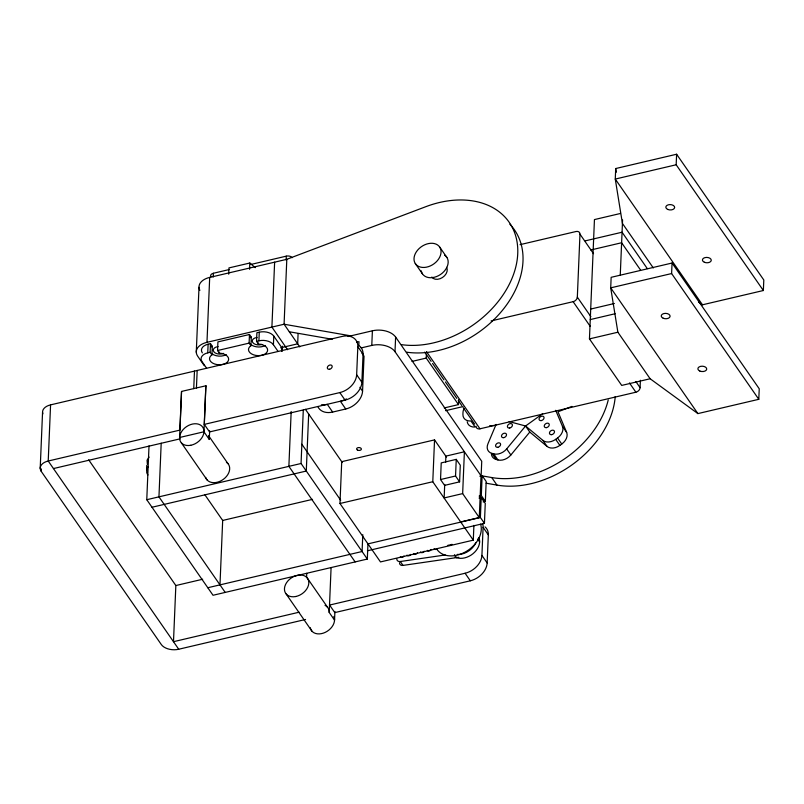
<?xml version="1.0" encoding="UTF-8"?>
<svg xmlns="http://www.w3.org/2000/svg" width="804" height="804" viewBox="0 0 804 804"><rect width="100%" height="100%" fill="white"/><g stroke="black" fill="none" stroke-linecap="round" stroke-linejoin="round"><path stroke-width="1.21" d="M40.2 468.441L42.552 412.291M305.57 619.462L178.719 649.24A13.266 8.06 2.4 0 1 161.313 644.547L41.275 471.425L41.376 468.923M209.643 430.763L209.281 439.476L203.945 431.778L205.874 385.709L204.306 424.381L209.542 431.929L345.057 400.121A17.688 12.763 -34.7 0 0 361.88 382.272L363.056 354.202L357.83 346.655A17.688 12.763 -34.7 0 0 342.172 336.434L50.572 404.874L48.22 461.014A13.266 8.06 2.4 0 0 41.275 471.425M147.926 474.993A18.1 10.995 2.4 0 1 146.73 472.541L146.7 465.486M367.971 543.414L367.317 559.061L213.03 595.272L146.77 499.706L149.021 445.898M161.192 443.215L158.951 496.852L225.21 592.417M205.924 385.779L181.513 391.427L179.583 437.497L203.945 431.778M181.563 391.498L179.945 430.1L48.22 461.014L178.719 649.24M88.671 459.818L175.845 585.543L173.493 641.692L299.118 612.206M193.744 388.644L194.478 371.096M196.276 352.232L199 287.309M196.437 388.01L197.171 370.463M204.316 365.74L197.704 356.202A17.688 10.743 2.4 0 1 206.97 342.333L209.693 277.41L286.807 259.31L425.889 206.658A88.43 63.817 -34.7 0 1 516.791 262.245A88.43 63.817 -34.7 0 1 401.457 344.645M206.598 368.192L201.965 361.498A11.055 6.713 2.4 0 1 207.754 352.835L208.115 344.202L210.487 343.64L212.306 346.273L211.944 354.906A9.568 5.809 2.4 0 0 214.527 363.961A9.568 5.809 2.4 0 0 228.326 360.725A9.568 5.809 2.4 0 0 219.381 353.157L217.552 350.534L217.914 341.901L249.471 334.494L251.29 337.117L250.928 345.75A9.568 5.809 2.4 0 0 253.511 354.815A9.568 5.809 2.4 0 0 267.3 351.579A9.568 5.809 2.4 0 0 258.355 344.011L256.536 341.378L256.898 332.745L259.27 332.193A11.055 6.713 2.4 0 1 273.782 336.092L281.732 347.569L281.581 351.268M211.944 354.906L210.125 352.273L210.487 343.64M213.221 277.018L213.382 273.259L229.18 269.561M219.381 353.157L219.422 352.082M228.698 274.184L228.959 267.913L249.813 263.019L255.28 267.672M219.974 584.87L222.678 520.449L204.789 494.651M249.552 269.28L249.813 263.019M250.928 345.75L249.109 343.127L249.471 334.494M258.355 344.011L258.406 342.926M256.536 341.378L258.908 340.826L259.27 332.193M274.626 262.174L271.903 327.097L287.601 349.73M278.063 351.418L273.42 344.725L273.782 336.092M282.284 351.217L282.495 346.212M286.113 259.913L286.274 256.154A4.462 2.713 2.4 0 1 292.184 257.692M286.807 259.31L284.083 324.233L299.781 346.876M291.179 411.477L288.877 466.35L355.137 561.926M298.083 333.841L297.671 343.821L280.646 347.82M367.317 559.061L301.058 463.496L303.289 410.13M308.676 414.02L306.284 471.043L151.996 507.254M306.625 577.151L306.726 573.342M334.916 611.432L334.544 620.145L329.208 612.457L331.087 567.624M473.908 525.384L473.295 540.147L380.473 561.926L339.971 503.505L341.72 461.677L434.542 439.888L446.431 457.044M361.88 382.272L356.654 374.734L357.83 346.655M358.835 345.087L358.986 341.68L356.584 342.243M317.922 406.744A17.688 12.763 -34.7 0 0 332.645 412.07L345.74 409.005A17.688 12.763 -34.7 0 0 362.564 391.156L364.031 356.202L362.031 353.318M362.795 534.67L362.081 551.514L207.794 587.734M361.076 347.941L371.78 345.429L372.403 330.796A17.688 10.743 2.4 0 1 395.618 337.047L481.737 461.265L481.124 475.888L395.005 351.68L395.618 337.047M444.27 407.94L458.481 404.603L426.22 358.081L426.381 354.323M473.295 540.147L432.783 481.727L434.542 439.888M440.532 479.536L441.225 462.903L456.25 459.375L460.29 465.214L459.597 481.847L444.582 485.375L440.532 479.536L455.546 476.008L459.597 481.847M444.712 484.41L444.15 497.947L462.652 493.606L479.274 517.585L460.772 521.927M445.647 462.27L445.898 456.119L464.4 451.778L462.652 493.606M455.546 476.008L456.25 459.375M458.481 404.603L458.692 399.598M479.274 517.585L481.023 475.747M367.388 550.79L484.43 523.324L480.38 517.485L481.214 497.565L479.033 498.078M483.164 501.917L485.345 501.405L481.305 495.576L482.139 475.656L479.827 476.199M481.918 555.403A17.688 12.763 -34.7 0 1 465.094 573.252L329.58 605.06L334.806 612.598L470.32 580.8A17.688 12.763 -34.7 0 0 487.154 562.951L481.918 555.403L483.093 527.334A17.688 12.763 -34.7 0 0 482.631 523.615M484.43 523.324L485.264 503.394L481.214 497.565M485.345 501.405L486.179 481.485L482.139 475.656M487.154 562.951L488.329 534.871A17.688 12.763 -34.7 0 0 485.063 526.881M650.134 378.754L617.874 332.223L610.708 287.852L611.151 277.32L672.054 263.029L759.237 388.774L758.795 399.307L697.892 413.598L650.134 378.754L621.713 385.417L589.453 338.896L594.447 219.582L620.507 213.462M698.475 301.912L702.455 304.806L763.358 290.515L763.8 279.983L676.616 154.237L615.713 168.538L615.271 179.061L622.427 223.442L653.29 267.943M620.266 275.048L622.577 219.934M426.482 351.639L479.978 428.803L635.894 392.211A4.462 3.226 -34.7 0 0 640.074 387.689L640.416 380.262M758.795 399.307L671.611 273.551L672.054 263.029M763.358 290.515L676.174 164.77L676.616 154.237M146.519 469.888L148.036 466.591M496.098 424.411L487.917 443.848A11.055 7.98 -34.7 0 0 491.937 453.396L496.138 459.456L497.937 459.948A11.055 7.98 -34.7 0 0 510.872 454.974L529.776 432.07L525.565 425.999L509.093 421.557M491.937 453.396L493.736 453.888A11.055 7.98 -34.7 0 0 506.671 448.913L525.565 425.999L542.7 413.688M149.082 457.084L147.072 460.2L147.403 464.591M525.565 425.999L542.911 440.401A11.055 7.98 -34.7 0 0 555.675 439.346L557.544 437.999A11.055 7.98 -34.7 0 0 562.458 426.351L555.715 410.311M529.776 432.07L547.112 446.461A11.055 7.98 -34.7 0 0 559.875 445.406L561.755 444.059A11.055 7.98 -34.7 0 0 566.659 432.421L557.986 411.789L571.956 406.412M251.039 264.426L286.274 256.154M676.174 164.77L615.271 179.061L702.455 304.806M520.027 244.667L576.056 231.512A4.462 3.226 -34.7 0 1 579.945 234.145M585.151 240.888L622.065 232.225L647.31 268.636M590.779 249.994L621.623 242.748L640.557 270.064M206.97 342.333L284.083 324.233L351.529 335.982M207.754 352.835L210.125 352.273M217.552 350.534L249.109 343.127M348.112 336.504L372.403 330.796M671.611 273.551L610.708 287.852L697.892 413.598M491.103 320.927L573.121 301.671L590.236 326.364M590.699 309.058L614.387 303.49M412.01 361.418L426.22 358.081M590.257 319.58L615.13 313.741M204.306 424.381L339.821 392.583A17.688 12.763 -34.7 0 0 356.654 374.734M589.453 338.896L617.874 332.223M53.456 468.561L180.297 438.793M445.587 410.673L462.953 406.593M146.77 499.706L301.058 463.496M222.678 520.449L312.535 499.354M339.971 503.505L432.783 481.727M479.124 496.088L481.305 495.576M175.845 585.543L202.678 579.242M367.951 543.876L480.38 517.485M396.804 558.88A4.422 3.196 -34.7 0 0 400.302 561.514L445.255 554.971M399.508 562.77A4.422 3.196 -34.7 0 0 403.005 565.413L458.803 557.293M489.525 425.849L495.515 425.356M289.319 331.781L332.233 339.258M480.933 475.666L491.736 477.546A88.43 63.817 -34.7 0 0 608.236 399.95M486.159 483.214L496.972 485.093A88.43 63.817 -34.7 0 0 615.231 396.513M593.523 253.692L579.975 234.145L577.332 297.138L590.88 316.686M635.823 381.508L640.105 387.679M629.472 382.955L635.894 392.211M439.768 247.18A14.723 10.623 -34.7 0 1 426.421 267.179A14.723 10.623 -34.7 0 1 416.412 251.732A14.723 10.623 -34.7 0 1 439.768 247.18L446.883 257.441M562.458 426.351L566.659 432.421M557.544 437.999L561.755 444.059M555.675 439.346L559.875 445.406M542.911 440.401L547.112 446.461M415.296 263.551L422.412 273.812M506.671 448.913L510.872 454.974M424.713 352.102L431.125 361.358M432.552 363.418L443.969 379.88M445.396 381.94L456.813 398.402M458.24 400.452L461.808 405.598M463.235 407.658L474.641 424.12M493.736 453.888L497.937 459.948M491.736 477.546L496.972 485.093M483.093 527.334L488.329 534.871M477.606 539.032L479.636 541.956M359.901 387.307L362.564 391.156M454.441 554.71L456.471 557.634M339.821 392.583L345.057 400.121M465.094 573.252L470.32 580.8M345.74 409.005L340.404 401.307A17.688 12.763 -34.7 0 0 346.423 398.915M332.645 412.07L327.308 404.372A17.688 12.763 -34.7 0 1 321.369 404.794M305.409 409.306L342.303 462.511M400.302 561.514L403.005 565.413M301.862 444.24L340.715 500.269M208.939 436.21L227.934 463.606M307.068 577.734L327.469 607.161M181.322 442.793L207.06 479.918M286.194 594.045L311.932 631.16M615.713 168.538L616.306 172.237M258.908 340.826A11.055 6.713 2.4 0 1 273.42 344.725M202.327 352.866A11.055 6.713 2.4 0 1 208.115 344.202M265.169 345.489A9.568 5.809 2.4 0 1 250.466 344.202M250.446 337.76A9.568 5.809 2.4 0 1 251.29 337.117M226.195 354.634A9.568 5.809 2.4 0 1 212.035 353.81M211.462 346.916A9.568 5.809 2.4 0 1 212.306 346.273M210.96 276.757A4.462 2.713 2.4 0 1 213.392 273.28M444.552 255.119A14.723 10.623 -34.7 0 1 440.512 274.486A14.723 10.623 -34.7 0 1 421.266 270.868M452.059 544.338A25.447 18.361 -34.7 0 1 447.858 545.323M480.611 524.148A25.447 18.361 -34.7 0 1 465.757 551.725A25.447 18.361 -34.7 0 1 436.773 549.122M478.802 537.574A15.809 11.407 -34.7 0 1 473.003 553.695A15.809 11.407 -34.7 0 1 455.064 556.991M437.215 548.73A2.211 1.598 -34.7 0 1 434.08 548.75M431.085 549.454A2.211 1.598 -34.7 0 1 429.155 551.011A2.211 1.598 -34.7 0 1 427.306 550.338M424.231 551.222A2.211 1.598 -34.7 0 1 422.281 552.619A2.211 1.598 -34.7 0 1 420.542 551.926M417.467 552.81A2.211 1.598 -34.7 0 1 415.517 554.207A2.211 1.598 -34.7 0 1 413.779 553.514M410.703 554.398A2.211 1.598 -34.7 0 1 408.754 555.795A2.211 1.598 -34.7 0 1 407.015 555.102M403.94 555.986A2.211 1.598 -34.7 0 1 402.09 557.353A2.211 1.598 -34.7 0 1 400.332 556.83M475.717 542.911A15.809 11.407 -34.7 0 1 457.245 554.438M333.851 616.477A13.266 9.578 -34.7 0 1 325.308 632.336A13.266 9.578 -34.7 0 1 310.314 627.733M325.047 605.342A13.266 9.578 -34.7 0 1 329.208 612.457M208.588 435.798A13.266 9.578 -34.7 0 1 209.281 439.476M226.426 462.29A13.266 9.578 -34.7 0 1 223.301 479.385A13.266 9.578 -34.7 0 1 205.663 477.405M42.873 413.849A13.266 8.06 2.4 0 1 50.572 404.874M358.715 345.388A17.688 12.763 -34.7 0 1 363.056 354.202M371.78 345.429A17.688 10.743 2.4 0 1 395.005 351.68M496.138 459.456A11.055 7.98 -34.7 0 1 491.385 453.727M464.049 408.633A11.055 7.98 -34.7 0 0 462.993 412.472L462.913 414.301A11.055 7.98 -34.7 0 0 470.933 420.974L475.134 427.035A11.055 7.98 -34.7 0 1 467.194 421.778M577.302 297.148A4.462 3.226 -34.7 0 1 573.121 301.701M479.978 428.823A4.462 3.226 -34.7 0 1 476.099 426.17M509.867 224.236A88.43 63.817 -34.7 0 1 502.862 309.791A88.43 63.817 -34.7 0 1 406.693 352.192M199.864 290.365A17.688 10.743 2.4 0 1 209.693 277.41M223.361 353.348A6.191 3.759 2.4 0 1 213.884 351.83A6.191 3.759 2.4 0 1 218.085 346.624M261.863 344.403A6.191 3.759 2.4 0 1 252.737 342.514A6.191 3.759 2.4 0 1 257.059 337.479M446.592 267.35A8.844 6.382 -34.7 0 1 442.501 277.491A8.844 6.382 -34.7 0 1 431.818 277.058M295.621 596.538A13.266 9.578 -34.7 0 0 307.651 578.508A13.266 9.578 -34.7 0 0 286.616 582.609A13.266 9.578 -34.7 0 0 295.621 596.538M190.759 445.285A13.266 9.578 -34.7 0 0 202.789 427.266A13.266 9.578 -34.7 0 0 181.744 431.366A13.266 9.578 -34.7 0 0 190.759 445.285M329.55 369.277A2.653 1.92 -34.7 0 0 331.951 365.669A2.653 1.92 -34.7 0 0 327.741 366.493A2.653 1.92 -34.7 0 0 329.55 369.277M357.649 450.16A2.392 1.447 2.4 0 0 361.368 449.165A2.392 1.447 2.4 0 0 357.941 447.667A2.392 1.447 2.4 0 0 357.649 450.16M667.762 209.432A4.422 2.683 2.4 0 0 674.646 207.583A4.422 2.683 2.4 0 0 668.305 204.809A4.422 2.683 2.4 0 0 667.762 209.432M663.199 318.223A4.422 2.683 2.4 0 0 670.084 316.374A4.422 2.683 2.4 0 0 663.742 313.59A4.422 2.683 2.4 0 0 663.199 318.223M704.374 262.255A4.422 2.683 2.4 0 0 711.259 260.395A4.422 2.683 2.4 0 0 704.927 257.622A4.422 2.683 2.4 0 0 704.374 262.255M699.822 371.036A4.422 2.683 2.4 0 0 706.706 369.187A4.422 2.683 2.4 0 0 700.364 366.413A4.422 2.683 2.4 0 0 699.822 371.036M551.655 434.652A2.744 1.98 -34.7 0 0 554.298 430.974A2.744 1.98 -34.7 0 0 549.966 431.658A2.744 1.98 -34.7 0 0 551.655 434.652M546.439 427.627A2.744 1.98 -34.7 0 0 549.082 423.959A2.744 1.98 -34.7 0 0 544.75 424.633A2.744 1.98 -34.7 0 0 546.439 427.627M541.233 420.603A2.744 1.98 -34.7 0 0 543.866 416.934A2.744 1.98 -34.7 0 0 539.544 417.618A2.744 1.98 -34.7 0 0 541.233 420.603M497.867 447.275A2.744 1.98 -34.7 0 0 500.379 443.567A2.744 1.98 -34.7 0 0 496.038 444.381A2.744 1.98 -34.7 0 0 497.867 447.275M503.776 437.647A2.744 1.98 -34.7 0 0 506.289 433.929A2.744 1.98 -34.7 0 0 501.947 434.743A2.744 1.98 -34.7 0 0 503.776 437.647M509.686 428.009A2.744 1.98 -34.7 0 0 512.208 424.301A2.744 1.98 -34.7 0 0 507.857 425.115A2.744 1.98 -34.7 0 0 509.686 428.009"/></g></svg>
